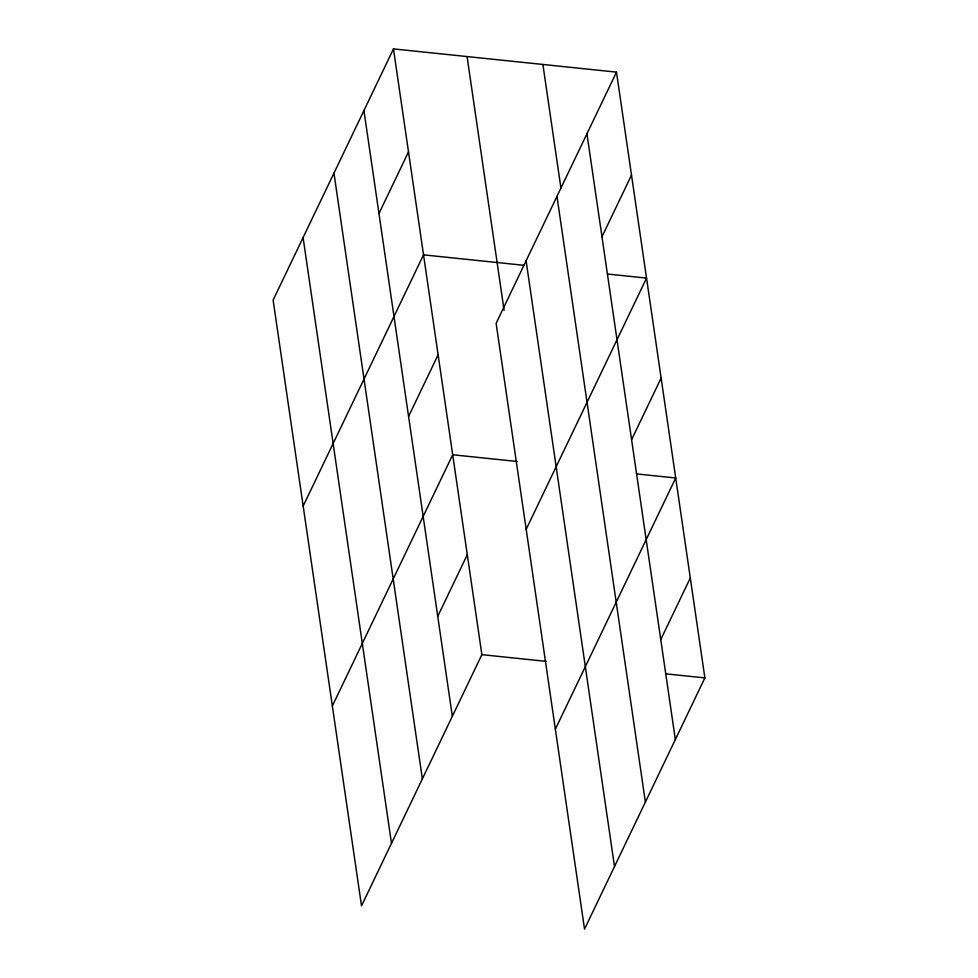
<?xml version="1.0" encoding="UTF-8"?>
<svg xmlns="http://www.w3.org/2000/svg" width="978" height="978" viewBox="0 0 978 978"><rect width="100%" height="100%" fill="white"/><g stroke="black" fill="none" stroke-linecap="round" stroke-linejoin="round"><path stroke-width="1.47" d="M393.474 48.9L273.119 300.099L361.518 905.872L481.873 654.661L393.474 48.9L616.482 72.127L704.881 677.901L584.526 929.1L496.127 323.339L616.482 72.127M378.963 213.534L408.498 151.883M303.168 506.066L423.523 254.855L524.416 265.368M408.572 416.457L438.12 354.806M332.349 705.969L452.704 454.758L517.276 461.494M601.971 236.762L631.507 175.111M437.753 616.36L467.288 554.709M526.188 529.294L646.544 278.094L607.485 274.023M631.592 439.697L661.128 378.046M555.357 729.197L675.712 477.997L636.666 473.927M660.761 639.6L690.297 577.949M481.873 654.661L546.457 661.397M665.835 673.83L704.881 677.901M586.947 133.778L675.346 739.551M542.888 64.462L560.969 188.338M556.971 196.333L645.382 802.094M526.103 260.784L614.502 866.545M467.068 56.565L504.086 310.27M363.938 110.551L452.337 716.312M333.963 173.106L422.362 778.867M303.082 237.544L391.481 843.317"/></g></svg>
